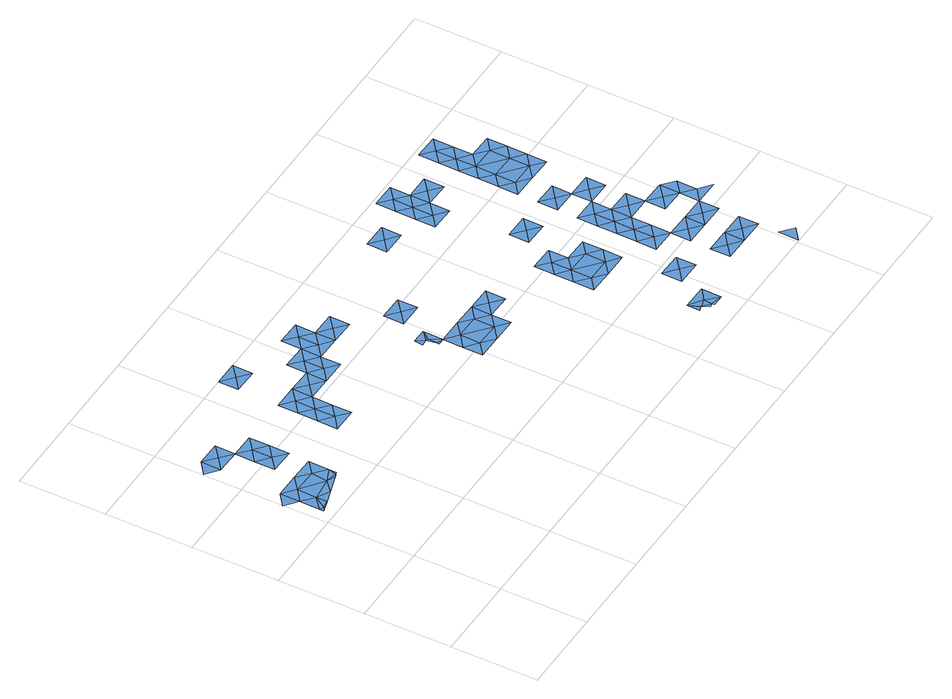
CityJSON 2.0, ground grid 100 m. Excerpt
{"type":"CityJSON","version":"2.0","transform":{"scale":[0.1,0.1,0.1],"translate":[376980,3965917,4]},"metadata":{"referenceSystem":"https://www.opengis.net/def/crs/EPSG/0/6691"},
"CityObjects":{
"waterbody1":{"type":"WaterBody","attributes":{"name":"さいたま市内水浸水想定区域","class":"1140","function":"4","InlandFloodingRiskAttribute.description":"1","InlandFloodingRiskAttribute.rankOrg":"1"},"geometry":[{"type":"MultiSurface","lod":"1","boundaries":[[[0,1,2]],[[0,3,1]],[[0,2,4]],[[5,6,7]],[[6,1,3]],[[3,0,4]],[[6,8,7]],[[8,6,3]],[[9,3,4]],[[8,10,7]],[[11,8,3]],[[3,9,11]],[[12,13,14]],[[15,11,9]],[[10,8,16]],[[8,11,16]],[[14,13,17]],[[13,18,17]],[[19,11,15]],[[20,19,15]],[[21,14,17]],[[16,11,22]],[[11,19,22]],[[10,16,23]],[[24,25,26]],[[18,21,17]],[[19,27,22]],[[23,16,22]],[[25,28,26]],[[29,24,26]],[[18,24,29]],[[30,29,26]],[[28,30,26]],[[18,29,31]],[[31,29,30]],[[32,33,34]],[[35,32,34]],[[32,36,33]],[[33,36,37]],[[38,39,37]],[[36,38,37]],[[36,32,40]],[[32,35,40]],[[38,41,39]],[[38,36,42]],[[36,40,42]],[[41,38,42]],[[43,44,45]],[[46,43,45]],[[47,41,42]],[[48,47,42]],[[49,44,43]],[[49,43,46]],[[41,47,50]],[[47,48,50]],[[48,51,50]],[[52,53,50]],[[51,52,50]],[[51,48,54]],[[55,51,54]],[[52,51,55]],[[53,52,56]],[[56,52,55]],[[57,56,55]],[[58,57,55]],[[59,60,56]],[[57,59,56]],[[59,57,61]],[[57,58,61]],[[60,59,62]],[[59,61,62]],[[61,58,63]],[[58,64,63]],[[65,66,67]],[[68,61,63]],[[69,65,67]],[[70,71,69]],[[70,72,71]],[[73,74,75]],[[72,76,77]],[[78,65,69]],[[64,68,63]],[[71,72,77]],[[71,78,69]],[[73,79,77]],[[78,71,77]],[[79,73,75]],[[75,74,80]],[[79,81,77]],[[82,79,75]],[[82,75,80]],[[83,84,85]],[[82,86,79]],[[87,83,85]],[[79,86,81]],[[82,80,88]],[[86,89,81]],[[84,83,90]],[[86,82,91]],[[82,88,91]],[[83,87,90]],[[89,86,91]],[[92,89,91]],[[93,92,91]],[[89,92,94]],[[92,93,94]],[[95,96,97]],[[98,95,97]],[[99,98,97]],[[98,100,101]],[[95,98,102]],[[101,103,104]],[[98,101,102]],[[101,104,102]],[[105,106,104]],[[107,108,109]],[[106,102,104]],[[110,95,102]],[[108,111,109]],[[112,107,109]],[[113,114,115]],[[106,110,102]],[[116,107,112]],[[113,117,114]],[[118,116,119]],[[114,120,115]],[[116,112,119]],[[121,112,109]],[[111,121,109]],[[117,120,114]],[[122,118,119]],[[119,112,123]],[[121,124,112]],[[125,126,127]],[[112,124,123]],[[122,119,123]],[[111,128,121]],[[129,124,121]],[[124,130,123]],[[128,129,121]],[[125,127,131]],[[132,126,125]],[[132,125,131]],[[130,124,129]],[[133,134,135]],[[136,137,138]],[[134,139,135]],[[138,137,140]],[[141,135,139]],[[134,133,142]],[[143,136,138]],[[144,141,139]],[[145,141,144]],[[134,146,139]],[[143,138,140]],[[147,148,149]],[[146,134,142]],[[150,144,139]],[[146,150,139]],[[151,152,153]],[[154,145,144]],[[155,149,156]],[[148,147,157]],[[149,148,156]],[[150,154,144]],[[155,158,159]],[[152,160,153]],[[158,155,156]],[[152,151,161]],[[148,162,156]],[[150,146,163]],[[162,148,157]],[[164,165,159]],[[158,164,159]],[[166,167,157]],[[168,158,156]],[[162,168,156]],[[146,169,163]],[[160,152,161]],[[170,150,163]],[[167,171,157]],[[172,164,158]],[[167,166,173]],[[174,160,161]],[[169,170,163]],[[172,158,168]],[[165,164,175]],[[176,174,161]],[[177,178,179]],[[171,167,173]],[[180,172,168]],[[164,172,175]],[[178,181,179]],[[182,160,174]],[[183,180,168]],[[184,171,173]],[[185,177,179]],[[186,187,188]],[[189,184,173]],[[181,185,179]],[[190,191,192]],[[182,174,176]],[[193,194,190]],[[172,180,195]],[[193,190,192]],[[181,175,196]],[[192,191,197]],[[198,183,199]],[[180,183,195]],[[171,184,200]],[[175,201,196]],[[202,198,199]],[[203,194,204]],[[205,181,196]],[[194,193,204]],[[206,193,192]],[[197,206,192]],[[184,189,200]],[[198,207,183]],[[203,208,209]],[[201,205,196]],[[208,203,204]],[[210,211,209]],[[193,212,204]],[[208,210,209]],[[213,208,204]],[[214,202,200]],[[207,198,202]],[[193,206,212]],[[215,214,200]],[[206,197,216]],[[208,217,210]],[[218,211,210]],[[217,208,213]],[[213,204,219]],[[204,212,219]],[[207,202,220]],[[202,214,220]],[[217,218,210]],[[212,206,221]],[[206,216,221]],[[212,222,219]],[[223,213,219]],[[212,221,222]],[[222,223,219]]]}]}
},
"vertices":[
[186,2153,8],[138,2169,9],[138,2123,8],[277,2288,8],[283,2167,8],[2,2518,9],[142,2401,9],[145,2632,9],[284,2514,9],[421,2210,9],[427,2628,10],[548,2322,9],[15,3442,11],[154,3325,11],[158,3556,12],[642,2278,9],[567,2510,10],[297,3438,12],[437,3321,11],[670,2291,9],[658,2283,9],[440,3552,11],[706,2393,9],[709,2624,10],[434,3090,10],[430,2859,11],[573,2972,11],[705,2302,9],[713,2855,11],[576,3203,10],[716,3086,11],[719,3317,10],[1417,2730,13],[1277,2847,12],[1274,2616,10],[1556,2612,11],[1420,2961,14],[1280,3078,12],[1423,3192,12],[1284,3309,12],[1559,2843,12],[1566,3305,11],[1563,3074,11],[1433,3885,12],[1293,4002,11],[1290,3771,11],[1572,3767,12],[1705,3188,10],[1845,3070,11],[1575,3999,13],[1848,3301,11],[1988,3184,12],[1991,3415,12],[1851,3532,12],[2127,3066,12],[2130,3297,12],[2134,3529,12],[2273,3411,11],[2413,3294,12],[2276,3642,12],[2137,3760,12],[2416,3525,11],[2419,3756,12],[2555,3407,12],[2695,3290,12],[2801,2595,12],[2791,2495,12],[2865,2507,12],[2698,3521,12],[2869,2506,12],[2869,2505,12],[2899,2499,12],[2887,2386,12],[2961,2130,14],[2958,1899,13],[3101,2013,13],[2891,2362,12],[2964,2361,13],[2968,2592,12],[3104,2244,15],[3240,1895,14],[3247,2357,14],[3383,2009,14],[3113,2937,13],[2974,3055,13],[2971,2823,12],[3386,2240,15],[3253,2820,12],[3522,1891,14],[3529,2353,13],[3256,3051,12],[3526,2122,14],[3668,2236,12],[3808,2118,12],[3811,2350,12],[4632,489,9],[4630,343,9],[4680,358,9],[4684,358,9],[4681,357,9],[4737,274,9],[4770,286,9],[4786,384,9],[4771,284,9],[4774,285,9],[4785,256,9],[4911,254,10],[4366,1648,12],[4363,1417,12],[4506,1531,12],[4915,485,11],[4645,1413,12],[4509,1762,12],[3827,3505,12],[3970,3619,11],[3830,3736,12],[4369,1880,12],[4109,3501,12],[4372,2111,12],[4512,1993,11],[4113,3732,13],[4788,1527,12],[4655,2107,11],[4652,1876,12],[4791,1758,12],[5061,830,10],[4921,947,10],[4918,716,10],[4927,1410,12],[4931,1641,12],[4934,1872,12],[5200,712,10],[5203,943,10],[4389,3266,12],[4531,3380,11],[4392,3497,12],[4661,2569,12],[4658,2338,11],[4801,2451,11],[4534,3611,12],[4940,2334,11],[4395,3728,12],[4671,3262,13],[4943,2565,12],[4538,3842,11],[4398,3959,13],[4674,3493,13],[5206,1175,12],[5349,1288,12],[5210,1406,12],[4677,3724,12],[5479,477,11],[5622,591,9],[5482,708,10],[4680,3955,13],[5213,1637,11],[5352,1519,11],[5489,1171,11],[5356,1750,11],[5216,1868,11],[5765,705,10],[5761,473,11],[5492,1402,12],[4817,3607,14],[5359,1981,11],[5219,2099,11],[5486,940,10],[5628,1053,10],[5495,1633,12],[4956,3489,14],[4959,3720,14],[5771,1167,9],[5498,1864,11],[5768,936,10],[5904,587,10],[5502,2095,11],[6044,470,11],[5226,2561,12],[5223,2330,12],[5365,2444,11],[5638,1746,12],[5505,2326,11],[6047,701,10],[5777,1629,12],[5911,1049,9],[5508,2557,11],[6037,7,13],[6180,121,10],[6041,238,13],[6050,932,9],[5232,3023,12],[5229,2792,12],[5372,2906,12],[5375,3137,12],[5235,3254,12],[5781,1860,11],[5644,2209,12],[5511,2788,12],[5917,1511,11],[5774,1398,12],[6053,1163,9],[5784,2091,11],[6057,1394,10],[5239,3485,12],[5378,3368,12],[5787,2322,11],[5654,2902,13],[6060,1625,11],[5381,3599,12],[5242,3717,11],[5384,3830,11],[5245,3948,11],[5657,3133,11],[5521,3482,12],[6196,1276,10],[6336,1159,10],[5793,2784,13],[5524,3713,11],[5527,3944,11],[5660,3364,12],[6199,1508,10],[5797,3015,12],[5800,3247,12],[5803,3478,12]
]}
